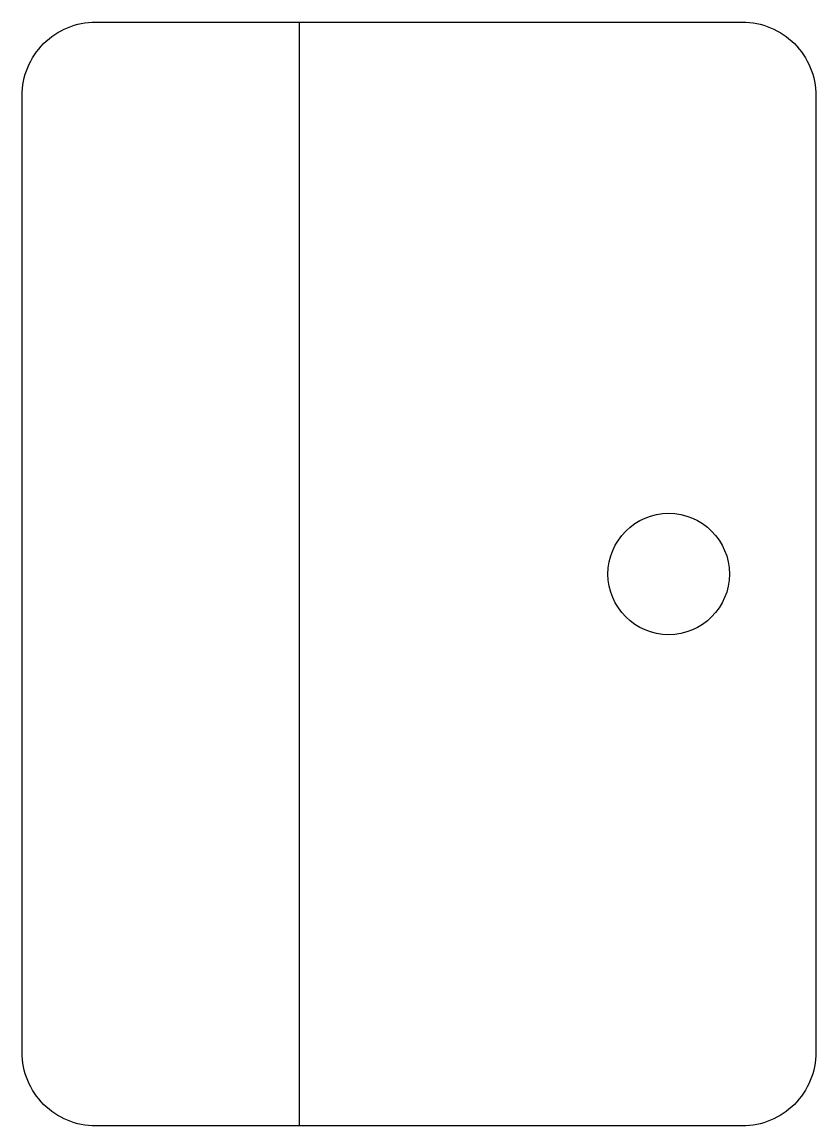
# Model space of a CAD drawing. Extents: x -17 to 26.1, y -30 to 30.
import ezdxf

# ---------------------------------------------------------------- set-up
doc = ezdxf.new("R2010")
doc.units = 0

msp = doc.modelspace()

# ---------------------------------------------------------------- linework, layer by layer
at = {"layer": '1'}
msp.add_lwpolyline([(26.14, 26), (26.14, -26, -0.414214), (22.14, -30), (-13, -30, -0.414214), (-17, -26), (-17, 26, -0.414214), (-13, 30), (22.14, 30, -0.414214)], format="xyb", close=True, dxfattribs=at)
msp.add_circle((18.14, 0), 3.3, dxfattribs=at)
at = {"layer": '2'}
msp.add_line((-1.93, -30), (-1.93, 30), dxfattribs=at)

doc.saveas('drawing.dxf')
